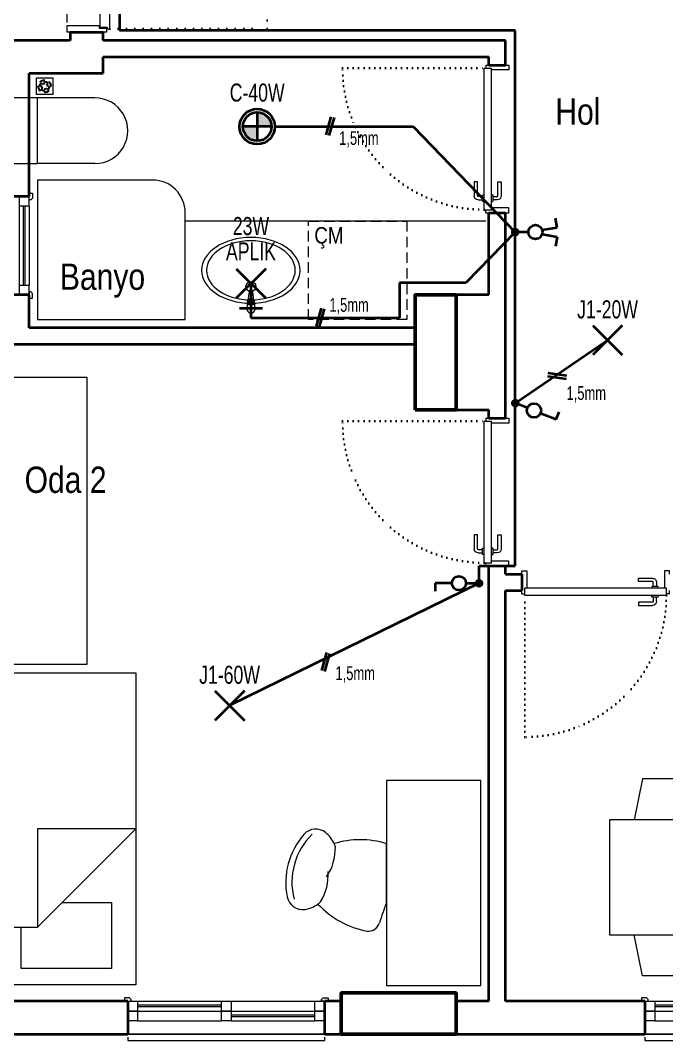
# Model space of a CAD drawing. Header units: millimetres. Extents: x 1852829 to 1882754, y -270850 to -231658.
# Drawn here: x 1858397 to 1858791, y -248725 to -248104 of the extents above; entities that cross this region are included whole.
import ezdxf
from ezdxf.enums import TextEntityAlignment as Align

# ---------------------------------------------------------------- set-up
doc = ezdxf.new("R2010")
doc.units = ezdxf.units.MM
for name, pattern in [('CONTINOUS', [0]), ('CONTINU', [0]), ('DASHED', [0.75, 0.5, -0.25]), ('DOT', [0.25, 0, -0.25]), ('izdüşüm arka', [3.174999999999999, 0, -3.174999999999999]), ('izdüşüm ön', [9.524999999999999, 6.35, -3.175])]:
    doc.linetypes.add(name, pattern=pattern)
for name, color, linetype, lineweight in [('a_ba', 6, 'Continuous', 50), ('a_doğrama', 251, 'Continuous', 20), ('a_duvar', 251, 'Continuous', 35), ('a_görünüş_ince', 8, 'Continuous', 20), ('a_izdüşüm_arka', 251, 'izdüşüm arka', 30), ('a_izdüşüm_ön', 6, 'izdüşüm ön', 9), ('a_not_mahal', 253, 'Continuous', 5), ('a_tefriş', 8, 'Continuous', 20), ('Aydınlatma', 4, 'CONTINOUS', 35), ('Aydınlatma_', 3, 'Continuous', 40), ('Priz', 6, 'CONTINOUS', 40), ('Topraklama', 3, 'DASHED', 40)]:
    doc.layers.add(name, color=color, linetype=linetype, lineweight=lineweight)
doc.layers.add('a_m2_taks', color=147, linetype='Continuous', plot=False)
doc.styles.add('Grupcad', font='arial.ttf', dxfattribs={"width": 0.7})
doc.styles.add('OL', font='tsimplex.shx', dxfattribs={"width": 0.8, "height": 12})
doc.styles.get("Standard").update_dxf_attribs({"font": 'ARIALN.TTF'})

# ---------------------------------------------------------------- blocks, each defined once
blk = doc.blocks.new('K1')
at = {"layer": 'a_doğrama', "color": 251}
for points in [[(-17.50000000000728, -2.500000000149157), (-22.00000000001455, -2.500000000152795), (-22.00000000001455, -1.527951098978519e-10), (1.999999999992724, 1.818989403545856e-11), (1.999999999985448, -3.99999999998181), (-17.50000000001455, -4.000000000152795), (-17.50000000000728, -2.500000000149157)], [(-27.50000000000728, -93.10000001805383), (-25.00000000000728, -93.10000001805383)], [(-14.50000000000728, -93.10000001811204), (-17.00000000000728, -93.10000001805383)], [(-17.50000000000728, -97.5000000001528), (-22.00000000001455, -97.50000000014916), (-22.00000000001455, -100.0000000001492), (1.999999999992724, -99.99999999998545), (1.999999999992724, -95.99999999998181), (-17.50000000000728, -96.0000000001528), (-17.50000000000728, -97.5000000001528)]]:
    blk.add_lwpolyline(points, dxfattribs=at)
blk.add_lwpolyline([(-18, -14.0000000001528), (-18.00000000001455, -4.000000000149157), (-18, -3.000000000149157), (-22.50000000000728, -3.000000000090949), (-22.50000000000728, -2.500000000152795), (-22.50000000000728, -2.000000000149157), (-24.00000000000728, -2.000000000149157), (-24.00000000001455, -2.500000000152795), (-24.00000000000728, -12.50000000014916), (-24.00000000001455, -88.0000000001528), (-24.00000000001455, -97.50000000014916), (-24.00000000001455, -98.00000000014916), (-22.50000000000728, -98.00000000014916), (-22.50000000000728, -97.50000000014916), (-22.50000000001455, -97.00000000014916), (-18.00000000000728, -97.00000000009095), (-18.00000000001455, -96.0000000001528), (-18, -86.50000000014916)], close=True, dxfattribs=at)
for points in [[(-25.00000000000728, -91.10000001805383), (-27.50000000000728, -91.10000001805747, -0.414213562373095), (-28, -90.60000001799563), (-28.00000000001455, -82.10000001805383), (-30.00000000000728, -82.10000001805383), (-30.00000000000728, -90.60000001799926)], [(-17.00000000000728, -91.1000000180502), (-14.50000000000728, -91.10000001805383, 0.414213562373095), (-14.00000000001455, -90.60000001811204), (-14.00000000001455, -82.10000001811204), (-12.00000000000728, -82.10000001811204), (-12.00000000000728, -90.60000001811204)], [(-24.00000000000728, -94.10000001805383), (-24.50000000000728, -94.10000001799926, -0.4142135623730951), (-25, -93.60000001805383), (-25.00000000000728, -90.60000001805383, -0.414213562373095), (-24.50000000001455, -90.1000000180502), (-24.00000000000728, -90.10000001805747)], [(-18.00000000001455, -94.10000001805383), (-17.5, -94.10000001805383, 0.4142135623730951), (-17.00000000000728, -93.6000000181084), (-17.00000000001455, -90.60000001805383, 0.414213562373095), (-17.50000000000728, -90.10000001805747), (-18.00000000000728, -90.10000001805747)]]:
    blk.add_lwpolyline(points, format="xyb", dxfattribs=at)
for centre, start, end in [((-27.50000000000728, -90.60000001799563), 180, 270), ((-14.50000000000728, -90.60000001811204), 270, 0)]:
    blk.add_arc(centre, 2.499999999999999, start, end, dxfattribs=at)
at = {"layer": 'a_görünüş_ince', "color": 251}
blk.add_line((1.999999999992724, -5.999999999985448), (1.999999999992724, -93.99999999998181), dxfattribs=at)
at = {"layer": 'a_izdüşüm_arka', "color": 251, "linetype": 'DOT', "ltscale": 20}
blk.add_line((-24.00000000000728, -2.000000000381988), (-120.0000000000146, -2.000000000385626), dxfattribs=at)
blk.add_arc((-24.00000000000728, -2.000000000149157), 95.99999999999999, 180.0000000002084, 270.0000000004169, dxfattribs=at)
blk = doc.blocks.new('K2')
at = {"layer": 'a_doğrama', "color": 251, "linetype": 'Continuous'}
for p, q in [((-13.00000000162981, 88.09999999962747), (-13.00000000186265, 1.900000000372529)), ((-13.00000000162981, 88.09999999962747), (-8.500000001862645, 88.09999999962747)), ((-12.00000000162981, 90), (-12.00000000162981, 88.09999999962747)), ((-12.00000000162981, 90), (-10.00000000186265, 90)), ((-8.500000001862645, 88.09999999962747), (-8.500000001862645, 1.900000000372529)), ((-13.00000000186265, 1.900000000372529), (-8.500000001862645, 1.900000000372529)), ((-12.00000000186265, 0), (-12.00000000186265, 1.900000000372529)), ((-12.00000000186265, 0), (-10.00000000186265, 0))]:
    blk.add_line(p, q, dxfattribs=at)
for points in [[(-1.629814505577087e-09, 90.00000000005821), (1.999999998137355, 90), (1.999999998137355, 87), (-8.500000001862645, 87)], [(0, 0), (2, 0), (2, 3), (-8.500000001862645, 3)]]:
    blk.add_lwpolyline(points, dxfattribs=at)
at = {"layer": 'a_doğrama', "color": 251}
for points in [[(-16.50000000186265, 82.09999999962747), (-14.00000000162981, 82.09999999962747)], [(-5.000000001862645, 82.09999999962747), (-7.500000001862645, 82.09999999962747)]]:
    blk.add_lwpolyline(points, dxfattribs=at)
for points in [[(-13.00000000162981, 83.09999999962747), (-13.50000000186265, 83.09999999962747, 0.4142135623730951), (-14.00000000186265, 82.59999999962747), (-14.00000000186265, 79.59999999962747, 0.414213562373095), (-13.50000000162981, 79.09999999968568), (-13.00000000162981, 79.09999999962747)], [(-8.500000001629815, 83.09999999962747), (-8.000000001629815, 83.09999999962747, -0.4142135623730951), (-7.500000001862645, 82.59999999962747), (-7.500000001862645, 79.59999999962747, -0.414213562373095), (-8.000000001629815, 79.09999999962747), (-8.500000001629815, 79.09999999962747)], [(-14.00000000162981, 80.09999999962747), (-16.50000000162981, 80.09999999962747, 0.414213562373095), (-17.00000000162981, 79.59999999962747), (-17.00000000186265, 71.09999999962747), (-19.00000000186265, 71.09999999962747), (-19.00000000186265, 79.59999999962747)], [(-7.500000001862645, 80.09999999956926), (-5.000000001862645, 80.09999999962747, -0.414213562373095), (-4.500000001862645, 79.59999999962747), (-4.500000001862645, 71.09999999962747), (-2.500000001862645, 71.09999999962747), (-2.500000001629815, 79.59999999962747)]]:
    blk.add_lwpolyline(points, format="xyb", dxfattribs=at)
for centre, start, end in [((-16.50000000186265, 79.59999999962747), 90, 180), ((-5.000000001629815, 79.59999999962747), 0, 90)]:
    blk.add_arc(centre, 2.499999999999999, start, end, dxfattribs=at)
at = {"layer": 'a_izdüşüm_arka', "color": 251}
blk.add_lwpolyline([(-99.20006576180458, 1.900000000372529), (-13.00006576254964, 1.900000000372529)], dxfattribs=at)
blk.add_arc((-13.00006576254964, 1.900000000372529), 86.19999999925494, 89.99995624410063, 180, dxfattribs=at)
blk = doc.blocks.new('klozet')
at = {"layer": 'a_tefriş'}
blk.add_line((20.00000001909211, 4.703179000000001e-08), (-20.00000001862645, -4.65661287e-08), dxfattribs=at)
for points in [[(-20.00000001816079, 4.74974513e-08), (-20.00000001816079, -14.99999998975545), (20.00000001909211, -14.99999999022111), (20.00000001909211, 4.703179000000001e-08)], [(-20.00000001816079, -49.9999999529682), (-20.00000001816079, -14.99999998975545)], [(20.00000001909211, -49.9999999529682), (20.00000001909211, -14.99999999022111)]]:
    blk.add_lwpolyline(points, dxfattribs=at)
blk.add_arc((4.656613e-10, -49.99999995250255), 20, 179.9999999733195, 359.9999999733196, dxfattribs=at)
blk = doc.blocks.new('M1')
at = {"layer": 'a_doğrama', "linetype": 'Continuous'}
for p, q in [((-23.9999999795109, 6.00000000372529), (-29.99999997951091, 6.00000000372529)), ((-29.99999997951091, 3.7252903e-09), (-29.99999997951091, 6.00000000372529)), ((-23.9999999795109, 3.7252903e-09), (-29.99999997951091, 3.7252903e-09)), ((-23.9999999795109, 3.7252903e-09), (-23.9999999795109, 6.00000000372529)), ((30.00000000558794, 5.999999996274707), (24.00000000558794, 5.999999996274707)), ((24.00000000558794, 5.999999996274707), (24.00000000558794, -3.7252903e-09)), ((30.00000000558794, -3.7252903e-09), (30.00000000558794, 5.999999996274707)), ((30.00000000558794, -3.7252903e-09), (24.00000000558794, -3.7252903e-09))]:
    blk.add_line(p, q, dxfattribs=at)
at = {"layer": 'a_doğrama'}
for p, q in [((24.00000000372529, 3.499999996274709), (-23.9999999795109, 3.50000000372529)), ((24.00000000372529, 2.499999996274709), (-23.9999999795109, 2.500000003725289))]:
    blk.add_line(p, q, dxfattribs=at)
for points in [[(-27.9999999795109, -0.9999999962747096), (-27.9999999795109, 3.7252903e-09), (-31.99999997951091, 3.7252903e-09), (-31.99999997951091, -1.999999996274708), (-28.9999999795109, -1.999999996274708)], [(28.00000000372529, -0.9999999962747096), (28.00000000372529, 3.7252903e-09), (32.00000000372529, 3.7252903e-09), (32.00000000372529, -1.999999996274708), (29.00000000372529, -1.999999996274708)]]:
    blk.add_lwpolyline(points, close=True, dxfattribs=at)
at = {"layer": 'a_görünüş_ince'}
for p, q in [((24.00000000372529, 5.999999996274707), (-23.9999999795109, 6.00000000372529)), ((-23.9999999795109, 3.7252903e-09), (24.00000000372529, -3.7252903e-09))]:
    blk.add_line(p, q, dxfattribs=at)
blk = doc.blocks.new('120_p_c_blok')
at = {"layer": 'a_doğrama'}
for points in [[(1.000074680894613, 1.999962659785524), (-1.999925318174064, 2.000074681825936), (-1.999999999068677, 7.468217518180609e-05), (1.999999998137355, -7.46813602745533e-05), (2.000037338584661, 0.999925319920294), (1.000074680894613, 1.999962659785524)], [(118.9999253191054, 1.999962659785524), (121.9999253181741, 2.000074681825936), (121.9999999990687, 7.468217518180609e-05), (118.0000000018626, -7.46813602745533e-05), (117.9999626614153, 0.999925319920294), (118.9999253191054, 1.999962659785524)], [(57, -2.5), (6, -2.5)], [(57, -3.5), (6, -3.5)], [(114, -8.5), (63, -8.5)], [(114, -9.5), (63, -9.5)]]:
    blk.add_lwpolyline(points, dxfattribs=at)
for points in [[(0, 0), (6, 0), (6, -6), (0, -6)], [(57, 0), (63, 0), (63, -6), (57, -6)], [(114, 0), (120, 0), (120, -6), (114, -6)], [(0, -6), (6, -6), (6, -12), (0, -12)], [(57, -6), (63, -6), (63, -12), (57, -12)], [(114, -6), (120, -6), (120, -12), (114, -12)]]:
    blk.add_lwpolyline(points, close=True, dxfattribs=at)
at = {"layer": 'a_görünüş_ince'}
for points in [[(6, 0), (57, 0)], [(63, 0), (114, 0)], [(6, -6), (57, -6)], [(6, -6), (57, -6)], [(63, -6), (114, -6)], [(63, -6), (114, -6)], [(6, -12), (57, -12)], [(63, -12), (114, -12)], [(0, -21.99999999965075), (0, -23.99999999965075), (120, -23.99999999941792), (120, -21.99999999941792)]]:
    blk.add_lwpolyline(points, dxfattribs=at)
blk = doc.blocks.new('90_p_c_blok')
at = {"layer": 'a_doğrama'}
for points in [[(1.000074681360275, 1.999962659319863), (-1.999925317708403, 2.000074681360275), (-1.999999998603016, 7.46818259358406e-05), (1.999999998603016, -7.46818259358406e-05), (2.000037339050323, 0.999925319571048), (1.000074681360275, 1.999962659319863)], [(88.99992531910539, 1.999962659319863), (91.99992531817406, 2.000074681360275), (91.99999999906868, 7.46818259358406e-05), (88.00000000186265, -7.46818259358406e-05), (87.99996266141534, 0.999925319571048), (88.99992531910539, 1.999962659319863)], [(84.00000000046566, -2.500000000465661), (6.000000000465661, -2.500000000465661)], [(84.00000000046566, -3.500000000465661), (6.000000000465661, -3.500000000465661)]]:
    blk.add_lwpolyline(points, dxfattribs=at)
for points in [[(4.656612873077393e-10, -4.656612873077393e-10), (6.000000000465661, -4.656612873077393e-10), (6.000000000465661, -6.000000000465661), (4.656612873077393e-10, -6.000000000465661)], [(4.656612873077393e-10, -6.000000000465661), (6.000000000465661, -6.000000000465661), (6.000000000465661, -12.00000000046566), (4.656612873077393e-10, -12.00000000046566)], [(84.00000000046566, -4.656612873077393e-10), (90.00000000046566, -4.656612873077393e-10), (90.00000000046566, -6.000000000465661), (84.00000000046566, -6.000000000465661)], [(84.00000000046566, -6.000000000465661), (90.00000000046566, -6.000000000465661), (90.00000000046566, -12.00000000046566), (84.00000000046566, -12.00000000046566)]]:
    blk.add_lwpolyline(points, close=True, dxfattribs=at)
at = {"layer": 'a_görünüş_ince'}
for points in [[(6.000000000465661, -4.656612873077393e-10), (84.00000000046566, -4.656612873077393e-10)], [(6.000000000465661, -6.000000000465661), (84.00000000046566, -6.000000000465661)], [(6.000000000465661, -6.000000000465661), (84.00000000046566, -6.000000000465661)], [(6.000000000465661, -12.00000000046566), (84.00000000046566, -12.00000000046566)], [(4.656612873077393e-10, -22), (4.656612873077393e-10, -24), (90.00000000069849, -24.00000000040745), (90.00000000069849, -22.00000000040745)]]:
    blk.add_lwpolyline(points, dxfattribs=at)
blk = doc.blocks.new('tefriş_sandalye')
at = {"layer": 'a_tefriş'}
blk.add_line((0, -17.97193204984069), (0, 17.97193204984069), dxfattribs=at)
at = {"layer": 'a_tefriş', "extrusion": (0, 0, -1)}
for centre, major_axis, ratio, start_param, end_param in [((43.18287486303598, 17.30047719366848), (6.760212006542563, 6.760212006542566), 0.9999999999999275, 4.815914114188857, 6.347040341211097), ((16.00839138403535, -34.32217725366354), (38.67132311283241, 38.67132311283241), 0.9999999999999551, 5.200723096198017, 5.794059864019835), ((48.74146834015846, 10.45292807649821), (12.99667295679291, -12.99667295679291), 0.9999999999988621, 2.778399601265729, 3.245117787393993), ((17.00272081233561, -5.732868962921202), (31.41721406745103, -31.41721406745102), 0.9999999999999692, -1.506941292763139, -0.5874538096300875), ((62.07704428676516, 15.11196062900126), (21.8230740851798, -21.8230740851798), 0.999999999999872, 1.757106745828231, 2.385974519517692), ((62.07704428676516, 15.11196062900126), (21.8230740851798, -21.8230740851798), 0.999999999999872, 1.757106745828231, 2.385974519517692), ((48.74146834015846, 10.45292807649821), (12.99667295678365, -12.99667295678364), 0.99999999999815, 2.6645371924789, 2.77839960126549), ((48.74146834015846, 10.45292807649821), (12.99667295678365, -12.99667295678364), 0.99999999999815, 2.6645371924789, 2.77839960126549), ((-153.9916390515864, -79.71366215869784), (117.3146754132853, -117.3146754132853), 0.9999999999995368, -1.166716425964234, -1.087708352891789), ((52.58218097593635, -3.880806615576148), (12.99667295684863, -12.99667295684863), 0.999999999997, 1.410390603520463, 1.524253012306495), ((52.58218097593635, -3.880806615576148), (12.99667295684863, -12.99667295684863), 0.999999999997, 1.410390603520463, 1.524253012306495), ((51.19207237288356, -12.59025484323501), (6.760212006539503, -6.760212006539497), 0.9999999999997768, -0.5874538096303814, 0.9436724173930268), ((1.846952122636139, 18.52903357986361), (38.67132311283346, -38.67132311283346), 0.9999999999998272, -0.0344733324385442, 0.6019458158985436), ((52.58218097593635, -3.880806615576148), (12.99667295680965, 12.99667295680965), 0.9999999999994532, 2.514468744187543, 2.981186930314801), ((11.13268793560564, -28.2164516877383), (4.992327757084597, -4.992327757084597), 0.9999999999999302, 0.6873686376137833, 2.053884300698129)]:
    blk.add_ellipse(centre, major_axis=major_axis, ratio=ratio, start_param=start_param, end_param=end_param, dxfattribs=at)
at = {"layer": 'a_tefriş', "extrusion": (0, 0, -0.9999999999999998)}
for centre, major_axis, ratio, start_param, end_param in [((16.91667054221034, -5.533280727453529), (28.83951581086084, 28.83951581086084), 0.9999999999999994, 6.265559887738812, 7.321948975697567), ((16.91667054221034, -5.533280727453529), (28.83951581086084, 28.83951581086084), 0.9999999999999994, 6.265559887738812, 7.321948975697567), ((66.46064479555935, -1.247859190218149), (21.82307408517871, -21.82307408517871), 0.9999999999999848, 1.802815685268583, 2.431683458958088), ((66.46064479555935, -1.247859190218149), (21.82307408517871, -21.82307408517871), 0.9999999999999848, 1.802815685268583, 2.431683458958088)]:
    blk.add_ellipse(centre, major_axis=major_axis, ratio=ratio, start_param=start_param, end_param=end_param, dxfattribs=at)
blk = doc.blocks.new('tefriş_süzgeç')
at = {"layer": 'a_tefriş'}
for p, q in [((4.999999999767168, 0), (-4.999999999767168, 0)), ((-4.999999999767168, 0), (-5.00000000023283, -9.999999999068676)), ((4.999999999767168, -9.999999999068676), (4.999999999767168, 0)), ((-3.624374986393377, -5.061997667886316), (-4.124374985927715, -5.061997668817638)), ((-2.624374985927715, -5.061997667886316), (-3.124374985927715, -5.061997667886316)), ((-2.549553412196473, -2.511978339935012), (-2.898696066995398, -2.154068565527268)), ((-1.960721618304887, -3.338196313462503), (-2.30986427217249, -2.980286539986083)), ((-1.624374985927715, -5.061997667886316), (-2.124374985927715, -5.061997667886316)), ((-1.166765264002606, -6.166765264235437), (-1.52031865552999, -6.520318654365838)), ((-1.152982795378193, -3.943617439828813), (-1.502125448780134, -3.585707665421068)), ((-0.157720073460041, -2.526679446673369), (-0.157720073460041, -2.026679447604692)), ((-0.0619976662273985, -1.499620349357428), (-0.0619976662273985, -0.999620350288751)), ((-0.0619976681191474, -2.99962035100907), (-0.0619976685848087, -3.501690010540187)), ((1.042769928695634, -3.957230071537196), (1.396323318826034, -3.603676681406795)), ((1.056382559938356, -6.152982796542346), (1.4142923343461, -6.502125450409948)), ((1.500379648292437, -5.061997667886316), (2.000379649223759, -5.061997667886316)), ((1.749876709422096, -3.250123291276395), (2.103430098621174, -2.896569899283349)), ((2.456983491079881, -2.543016509152948), (2.810536880744621, -2.189463119022548)), ((2.500379649223759, -5.061997667886316), (3.000379648758098, -5.061997667886316)), ((3.500379649689422, -5.061997667886316), (4.000379649689422, -5.061997666954994)), ((-5.00000000023283, -9.999999999068676), (4.999999999767168, -9.999999999068676)), ((-2.580978826852515, -7.580978826619684), (-2.934532216982915, -7.934532217681407)), ((-1.873872044263407, -6.873872044496237), (-2.227425434859469, -7.227425436489284)), ((-0.0619976681191474, -6.624374984763563), (-0.0619976676534861, -7.124374984763563)), ((-0.0619976676534861, -7.624374986626207), (-0.0619976681191474, -8.124374986626206)), ((-0.0619976685848087, -8.624374985694885), (-0.0619976681191474, -9.124374986626206)), ((1.772202108753845, -6.851268104277551), (2.130111884092912, -7.200410758145153)), ((2.488021658966317, -7.549553413875401), (2.8459314329084, -7.898696067743003))]:
    blk.add_line(p, q, dxfattribs=at)
for centre, radius, start, end in [((-0.0619976681191474, -5.061997667886316), 4.062377317597922, 134.2895954455946, 179.9999999466391), ((-0.0619976681191474, -5.061997667886316), 3.562377317597923, 134.2895954455946, 179.9999999466391), ((-0.0619976681191474, -5.061997667886316), 3.062377317597923, 179.9999999466391, 225.0000000094237), ((-0.0619976681191474, -5.061997667886316), 2.562377317597923, 179.9999999466391, 225.0000000094237), ((-0.3842644772885251, -4.420736038768153), 2.404751406819375, 84.59432072315609, 143.2015872092405), ((-0.0619976681191474, -5.061997667886316), 2.062377317597923, 134.2895954455946, 179.9999999466391), ((-0.1431039219996819, -4.967836399330735), 2.441200708543581, 90.34304790748254, 138.1212251299477), ((-0.0619976681191474, -5.061997667886316), 1.562377317597923, 134.2895954455946, 179.9999999466391), ((-0.0619976681191474, -5.061997667886316), 1.562377317597923, 225.0000000094237, 269.9999999733196), ((-0.0619976681191474, -5.061997667886316), 4.062377317597922, 45.00000000942374, 89.99999997331958), ((-0.0619976681191474, -5.061997667886316), 3.562377317597923, 45.00000000942374, 89.99999997331958), ((-0.0619976681191474, -5.061997667886316), 2.062377317597923, 45.00000000942374, 89.99999997331958), ((-0.0619976681191474, -5.061997667886316), 1.562377317597923, 45.00000000942374, 89.99999997331958), ((-0.0619976681191474, -5.061997667886316), 1.562377317597923, 314.2895954455946, 359.9999999466391), ((-0.0619976681191474, -5.061997667886316), 2.062377317597923, 314.2895954455946, 359.9999999466391), ((-0.0619976681191474, -5.061997667886316), 2.562377317597923, 359.9999999466391, 45.00000000942374), ((-0.0619976681191474, -5.061997667886316), 3.062377317597923, 359.9999999466391, 45.00000000942374), ((-0.0619976681191474, -5.061997667886316), 3.562377317597923, 314.2895954455946, 359.9999999466391), ((-0.0619976681191474, -5.061997667886316), 4.062377317597922, 314.2895954455946, 359.9999999466391), ((-0.0619976681191474, -5.061997667886316), 4.062377317597922, 225.0000000094237, 269.9999999733196), ((-0.0619976681191474, -5.061997667886316), 3.562377317597923, 225.0000000094237, 269.9999999733196), ((-0.0619976681191474, -5.061997667886316), 2.062377317597923, 225.0000000094237, 269.9999999733196), ((-0.0619976681191474, -5.061997667886316), 2.562377317597923, 269.9999999733196, 315.710404554327), ((-0.0619976681191474, -5.061997667886316), 3.062377317597923, 269.9999999733196, 315.710404554327)]:
    blk.add_arc(centre, radius, start, end, dxfattribs=at)
blk = doc.blocks.new('J1-20W')
at = {"layer": 'Aydınlatma', "color": 1, "linetype": 'CONTINU'}
for p, q in [((9, 9), (-9, -9)), ((-9, 9), (9, -9))]:
    blk.add_line(p, q, dxfattribs=at)
at = {"layer": 'Aydınlatma', "linetype": 'CONTINU', "style": 'Grupcad', "width": 0.7, "flags": 8}
blk.add_attdef('J1-20W', text='', height=11, dxfattribs=at).set_placement((0, 18.74764386721654), align=Align.MIDDLE_CENTER)
blk = doc.blocks.new('C-20W')
at = {"layer": 'Aydınlatma', "linetype": 'CONTINU'}
h = blk.add_hatch(color=1, dxfattribs=at)
h.paths.add_polyline_path([(8.702380952381645, -1.455191522836685e-11), (0, -1.455191522836685e-11), (0, 8.702380952352541, -0.4142135623730951)])
h.paths.add_polyline_path([(0, -8.702380952381645, -0.4142135623730951), (-8.702380952367093, -1.455191522836685e-11), (0, -1.455191522836685e-11)])
at = {"layer": 'Aydınlatma', "color": 1, "linetype": 'CONTINU'}
for p, q in [((0, 8.702380952381645), (0, -8.702380952381645)), ((8.702380952381645, 0), (-8.702380952367093, 0))]:
    blk.add_line(p, q, dxfattribs=at)
at = {"layer": 'Aydınlatma', "linetype": 'CONTINU'}
blk.add_circle((0, 0), 10.74999999999503, dxfattribs=at)
at = {"layer": 'Aydınlatma', "color": 1, "linetype": 'CONTINU'}
blk.add_circle((0, 0), 8.702380952376926, dxfattribs=at)
at = {"layer": 'Aydınlatma', "linetype": 'CONTINU', "style": 'Grupcad', "width": 0.7, "flags": 8}
blk.add_attdef('C-40W', text='', height=11, dxfattribs=at).set_placement((0, 20.74999999998545), align=Align.MIDDLE_CENTER)
blk = doc.blocks.new('APLIK dahili tip1-23W')
at = {"layer": 'Aydınlatma', "color": 1, "linetype": 'CONTINU'}
for p, q in [((9, 24.00000000011642), (-9, 6.000000000116415)), ((-9, 24.00000000011642), (9, 6.000000000116415))]:
    blk.add_line(p, q, dxfattribs=at)
at = {"layer": 'Aydınlatma', "linetype": 'CONTINU'}
for p, q in [((0, 15.00000000011642), (1.164153218269348e-10, -2.91038304567337e-11)), ((-7, 2.91038304567337e-11), (7, -2.91038304567337e-11)), ((8.731149137020111e-11, 0), (0, 0))]:
    blk.add_line(p, q, dxfattribs=at)
at = {"layer": 'Aydınlatma', "linetype": 'CONTINU', "style": 'Grupcad', "width": 0.7, "flags": 8}
for tag, p in [('23W', (0, 49.96379749526386)), ('APLIK', (0, 34.5427277534036))]:
    blk.add_attdef(tag, text='', height=11, dxfattribs=at).set_placement(p, align=Align.MIDDLE_CENTER)
blk = doc.blocks.new('NORMAL ANAHTAR')
at = {"layer": 'Aydınlatma', "color": 6, "linetype": 'CONTINU'}
for p, q in [((0, 18.75986064848257), (-4.863207719157799, 18.75986064848257)), ((0, 8.636846400011564), (0, 18.75986064848257))]:
    blk.add_line(p, q, dxfattribs=at)
blk.add_circle((0, 4.31842319999123), 4.318423200000162, dxfattribs=at)
blk = doc.blocks.new('KOMUTATOR ANAHTAR')
at = {"layer": 'Aydınlatma', "color": 6, "linetype": 'CONTINU'}
for p, q in [((-2.876584113124409, 17.46272058073373), (-8.55538248429366, 16.51159817440202)), ((-1.361482364300173, 8.416611178297899), (-2.876584113124409, 17.46272058073373)), ((1.361482364300173, 8.416611178297899), (2.876584113124409, 17.46272058073373)), ((2.876584113124409, 17.46272058073373), (8.55538248429366, 16.51159817440202))]:
    blk.add_line(p, q, dxfattribs=at)
blk.add_circle((0, 4.318423200005782), 4.318423200000162, dxfattribs=at)
blk = doc.blocks.new('BUAT (Enerji)')
at = {"layer": 'Priz', "linetype": 'CONTINU'}
h = blk.add_hatch(color=256, dxfattribs=at)
edge = h.paths.add_edge_path()
edge.add_arc((0, 0), 1.75, 0, 360)
blk.add_circle((0, 0), 1.75, dxfattribs=at)

msp = doc.modelspace()

# ---------------------------------------------------------------- linework, layer by layer
at = {"layer": 'a_ba', "color": 253}
for points in [[(1858637.710156701, -248341.2790660117), (1858662.710156701, -248341.2790660117), (1858662.710156701, -248271.2790660117), (1858637.710156701, -248271.2790660117)], [(1858662.7101567, -248721.2790651181), (1858662.7101567, -248696.2790651181), (1858592.7101567, -248696.2790651181), (1858592.7101567, -248721.2790651181)]]:
    msp.add_lwpolyline(points, close=True, dxfattribs=at)
at = {"layer": 'a_duvar'}
for p, q in [((1858427.710161506, -248111.2790942049), (1858427.710161506, -248116.2790664083)), ((1858447.710161506, -248116.2790664083), (1858447.710161506, -248111.2790942048)), ((1858427.710161506, -248116.2790664083), (1858307.710163294, -248116.2790664083)), ((1858692.710163294, -248116.2790664083), (1858447.710161506, -248116.2790664083)), ((1858692.710163294, -248131.2663227734), (1858692.710163294, -248116.2790664083)), ((1858447.710161507, -248136.2790664083), (1858447.710161506, -248126.2790664083)), ((1858447.710161506, -248126.2790664083), (1858682.710163294, -248126.2790664083)), ((1858682.710163294, -248131.2790664083), (1858682.710163294, -248126.2790664083)), ((1858402.710163294, -248136.2790664083), (1858447.710161507, -248136.2790664083)), ((1858402.710163294, -248211.2790664232), (1858402.710163294, -248136.2790664083)), ((1858682.710163295, -248271.2790664083), (1858682.710163295, -248221.279066417)), ((1858692.710163294, -248346.2790660123), (1858692.710163294, -248221.279066417)), ((1858402.710163294, -248271.2790664083), (1858322.710163294, -248271.2790664083)), ((1858402.710163294, -248291.2790664083), (1858402.710163294, -248271.2790664083)), ((1858682.710163295, -248271.2790664083), (1858662.710156701, -248271.2790664083)), ((1858637.710156701, -248291.2790664083), (1858402.710163294, -248291.2790664083)), ((1858391.710156701, -248301.2790664083), (1858637.710156701, -248301.2790664083)), ((1858682.710163295, -248346.2790660123), (1858682.710163295, -248341.2790660117)), ((1858682.710163294, -248701.2790664083), (1858682.710163294, -248436.279066021)), ((1858692.710163294, -248441.2790660121), (1858692.710163294, -248436.279066021)), ((1858692.710163294, -248441.2790660121), (1858702.710163294, -248441.2790660121)), ((1858692.710163294, -248451.2790660121), (1858702.710163294, -248451.2790660121)), ((1858692.710163294, -248701.2790664083), (1858692.710163294, -248451.2790660121)), ((1858462.7101567, -248701.2790664083), (1858372.710156701, -248701.2790664083)), ((1858462.7101567, -248701.2790664083), (1858462.7101567, -248721.2790620546)), ((1858592.7101567, -248701.2790664083), (1858582.7101567, -248701.2790664083)), ((1858582.7101567, -248721.2790620546), (1858582.7101567, -248701.2790664083)), ((1858682.710163294, -248701.2790664083), (1858662.7101567, -248701.2790664083)), ((1858777.710156701, -248701.2790664083), (1858692.710163294, -248701.2790664083)), ((1858262.710156701, -248721.2790620546), (1858462.7101567, -248721.2790620546)), ((1858582.7101567, -248721.2790620546), (1858777.710156701, -248721.2790620546))]:
    msp.add_line(p, q, dxfattribs=at)
for points in [[(1858427.710161506, -248111.2790942049), (1858447.710161506, -248111.2790942048)], [(1858682.710163294, -248131.2790664083), (1858692.710163294, -248131.2663227734)], [(1858402.710163294, -248211.2790664232), (1858392.710163295, -248211.2790664232)], [(1858682.710163295, -248221.279066417), (1858692.710163294, -248221.279066417)], [(1858662.710156701, -248341.2790660117), (1858682.710163295, -248341.2790660117)], [(1858682.710163295, -248346.2790660123), (1858692.710163294, -248346.2790660123)], [(1858682.710163294, -248436.279066021), (1858692.710163294, -248436.279066021)], [(1858702.710163294, -248441.2790660121), (1858702.710163294, -248451.2790660121)], [(1858777.710156701, -248701.2790664083), (1858777.710156701, -248721.2790620546)]]:
    msp.add_lwpolyline(points, dxfattribs=at)
at = {"layer": 'a_izdüşüm_ön', "color": 251}
msp.add_lwpolyline([(1858632.710195956, -248286.2791315285), (1858572.710195956, -248286.2791315285), (1858572.710195956, -248226.2791315285), (1858632.710195956, -248226.2791315285)], close=True, dxfattribs=at)
at = {"layer": 'a_m2_taks'}
msp.add_lwpolyline([(1857322.71014586, -246941.2790664082), (1858297.710161506, -246941.2790664083), (1858297.710189303, -247230.2790660175), (1858447.710161506, -247231.2790660175), (1858447.710161506, -246941.2790664083), (1859402.71015413, -246941.2790664083), (1859402.710147536, -248721.2790620546), (1857322.71014586, -248721.2790620546)], close=True, dxfattribs=at)
at = {"layer": 'a_tefriş'}
for p, q in [((1858536.600192765, -248269.3391315404), (1858535.937215967, -248274.6325053443)), ((1858539.483169563, -248274.6325053443), (1858538.820192765, -248269.3391315404)), ((1858535.610192765, -248275.5838505125), (1858535.210192765, -248279.7791315404)), ((1858536.350192765, -248277.2880906535), (1858536.350192765, -248275.8010309465)), ((1858539.070192765, -248277.2880906535), (1858536.350192765, -248277.2880906535)), ((1858539.070192765, -248275.8010309465), (1858539.070192765, -248277.2880906535)), ((1858540.210192765, -248279.7791315404), (1858539.810192765, -248275.5838505125))]:
    msp.add_line(p, q, dxfattribs=at)
msp.add_lwpolyline([(1858407.710163294, -248286.2790664083), (1858497.710163294, -248286.2790664083), (1858497.710163294, -248221.2790664083, 0.414213562373095), (1858477.710163294, -248201.2790664083), (1858407.710163294, -248201.2790664083)], format="xyb", close=True, dxfattribs=at)
for points in [[(1858680.711414138, -248226.2790664083), (1858497.710163294, -248226.2790664083)], [(1858811.213243339, -248590.8640536436), (1858806.213243339, -248565.8640536436), (1858776.213243339, -248565.8640536436), (1858771.213243339, -248590.8640536436)], [(1858377.7101567, -248656.2790662866), (1858407.7101567, -248656.2790662866), (1858467.7101567, -248596.2790662868), (1858407.7101567, -248596.2790662868), (1858407.7101567, -248656.2790662866)], [(1858422.7101567, -248641.2790662865), (1858452.7101567, -248641.2790662865), (1858452.710156699, -248681.2790662866), (1858397.710156699, -248681.2790662866), (1858397.7101567, -248656.2790662866)], [(1858811.213243339, -248660.8640536436), (1858806.213243339, -248685.8640536436), (1858776.213243339, -248685.8640536436), (1858771.213243339, -248660.8640536436)]]:
    msp.add_lwpolyline(points, dxfattribs=at)
for points in [[(1858437.710156701, -248496.2790662864), (1858377.710156701, -248496.2790662864), (1858377.710156701, -248321.2790660117), (1858437.710156701, -248321.2790660117)], [(1858467.710156701, -248501.2790662871), (1858467.710156699, -248691.2790662865), (1858377.710156699, -248691.2790662865), (1858377.710156701, -248501.2790662864)], [(1858620.366893127, -248691.8227899435), (1858677.710150106, -248691.8227899435), (1858677.710150107, -248566.816124547), (1858620.366893127, -248566.816124547)], [(1858756.213243339, -248660.8640536436), (1858926.213243339, -248660.8640536436), (1858926.213243339, -248590.8640536436), (1858756.213243339, -248590.8640536436)]]:
    msp.add_lwpolyline(points, close=True, dxfattribs=at)
msp.add_circle((1858537.710192765, -248266.1611845403), 3.000000000000001, dxfattribs=at)
msp.add_circle((1858537.710192765, -248266.1611845403), 3.000000000000001, dxfattribs=at)
for centre, radius, start, end in [((1858537.710192765, -248269.478155209), 1.118672239956076, 7.138924776105134, 172.8610752238949), ((1858537.710192765, -248275.773842356), 2.108576984759122, 147.2289746278214, 174.8303928445573), ((1858537.710192765, -248275.773842356), 2.108576984750001, 32.77102537217863, 147.2289746278214), ((1858537.710192765, -248275.8010309465), 1.360000000000001, 0, 180), ((1858537.710192765, -248275.773842356), 2.108576984756241, 5.169607155442761, 32.77102537217863), ((1858537.710192765, -248279.7791315404), 2.499999999999859, 180, 0)]:
    msp.add_arc(centre, radius, start, end, dxfattribs=at)
at = {"layer": 'a_tefriş', "extrusion": (0, 0, -1)}
for major_axis, ratio in [((-30.00000000000001, -2.319406993624021e-14), 0.6666666666666666), ((-27.00000000000001, -2.087466294261619e-14), 0.6666666666666665)]:
    msp.add_ellipse((1858537.710192765, -248256.2791315404), major_axis=major_axis, ratio=ratio, dxfattribs=at)
at = {"layer": 'Aydınlatma'}
for p, q in [((1858457.710622927, -248056.5290053214), (1858457.710622928, -248110.2790664083)), ((1858698.710163294, -248110.2790664083), (1858457.710622928, -248110.2790664083)), ((1858698.710163294, -248436.2886598029), (1858698.710163294, -248110.2790664083)), ((1858552.287460202, -248168.7691411609), (1858636.592240784, -248168.7691411608)), ((1858636.592240784, -248168.7691411608), (1858698.710163294, -248232.9788287076)), ((1858698.710163294, -248232.9788287076), (1858668.70992613, -248263.9688907369)), ((1858668.70992613, -248263.9688907369), (1858628.258017801, -248263.9688907369)), ((1858628.258017801, -248263.9688907369), (1858628.258017801, -248285.2790664083)), ((1858537.760674484, -248279.2790664083), (1858537.760674484, -248285.2790664083)), ((1858537.760674484, -248285.2790664083), (1858628.258017801, -248285.2790664083)), ((1858698.710163294, -248337.1323238726), (1858754.93799826, -248298.7793196386)), ((1858676.710163294, -248446.7907148917), (1858676.710163294, -248436.2412776984)), ((1858676.710163294, -248436.2412776984), (1858698.710163294, -248436.2412776984)), ((1858676.710163294, -248446.7907148917), (1858524.70992613, -248521.2793191916))]:
    msp.add_line(p, q, dxfattribs=at)
at = {"layer": 'Aydınlatma', "color": 3}
for p, q in [((1858586.44578142, -248162.7283281262), (1858583.348287231, -248173.7254990367)), ((1858588.370876029, -248163.2705557057), (1858585.27338184, -248174.2677266161)), ((1858580.471911203, -248279.2382533737), (1858577.374417014, -248290.2354242842)), ((1858582.397005811, -248279.7804809531), (1858579.299511622, -248290.7776518636)), ((1858729.869526742, -248322.4873391639), (1858718.547095995, -248320.959333841)), ((1858730.13700961, -248320.5053066425), (1858718.814578863, -248318.9773013196)), ((1858583.753330055, -248488.9390066657), (1858580.655835866, -248499.9361775761)), ((1858585.678424664, -248489.4812342451), (1858582.580930475, -248500.4784051556))]:
    msp.add_line(p, q, dxfattribs=at)
at = {"layer": 'Aydınlatma', "color": 6}
for p, q in [((1858706.710163294, -248232.9788287076), (1858698.710163294, -248232.9788287076)), ((1858706.158164111, -248340.0524752101), (1858698.710163294, -248337.1323238726)), ((1858668.710163294, -248446.7907148917), (1858676.710163294, -248446.7907148917))]:
    msp.add_line(p, q, dxfattribs=at)

# ---------------------------------------------------------------- block references
for name, p in [('120_p_c_blok', (1858462.710167612, -248701.2790664083)), ('90_p_c_blok', (1858777.7101567, -248701.2790664078))]:
    msp.add_blockref(name, p)
at = {"layer": 'a_doğrama', "xscale": -1, "rotation": 90}
msp.add_blockref('M1', (1858402.710163298, -248241.2790664027), dxfattribs=at)
at = {"layer": 'a_izdüşüm_arka', "ltscale": 5, "rotation": 179.9992036878906}
msp.add_blockref('K1', (1858427.710161506, -248111.2790942049), dxfattribs=at)
at = {"layer": 'a_izdüşüm_arka', "ltscale": 5, "xscale": -1}
for p, rotation in [((1858692.710163295, -248131.2789274256), 180.0007963121094), ((1858692.710163295, -248346.2789270296), 180.0007963121093), ((1858702.710163294, -248441.2790660121), 270.0007963121093)]:
    msp.add_blockref('K2', p, dxfattribs=dict(at, rotation=rotation))
at = {"layer": 'a_tefriş', "xscale": -1, "rotation": 270.0000000000001}
msp.add_blockref('tefriş_süzgeç', (1858417.085680115, -248144.1611510037), dxfattribs=at)
at = {"layer": 'a_tefriş', "color": 113, "rotation": 90.00079633946196}
msp.add_blockref('klozet', (1858392.710163305, -248171.2800393116), dxfattribs=at)
at = {"layer": 'a_tefriş', "xscale": -1}
msp.add_blockref('tefriş_sandalye', (1858620.366893127, -248623.3542088025), dxfattribs=at)
at = {"layer": 'Aydınlatma', "linetype": 'CONTINU'}
ref = msp.add_blockref('C-20W', (1858541.537460202, -248168.7691411609), dxfattribs=at)
ref.add_attrib('C-20W', 'C-40W', dxfattribs={"layer": 'Aydınlatma_', "color": 4, "linetype": 'Continuous', "height": 11, "style": 'Grupcad', "width": 0.7}).set_placement((1858541.537460202, -248148.0191411609), align=Align.MIDDLE_CENTER)
ref = msp.add_blockref('APLIK dahili tip1-23W', (1858537.760674484, -248279.2790664083), dxfattribs=at)
ref.add_attrib('APLIK', 'APLIK', dxfattribs={"layer": 'Aydınlatma_', "color": 4, "linetype": 'ByBlock', "height": 11, "style": 'Grupcad', "width": 0.7}).set_placement((1858537.760674484, -248244.7363386549), align=Align.MIDDLE_CENTER)
ref.add_attrib('23W', '23W', dxfattribs={"layer": 'Aydınlatma_', "color": 4, "linetype": 'ByBlock', "height": 11, "style": 'Grupcad', "width": 0.7}).set_placement((1858537.760674484, -248229.315268913), align=Align.MIDDLE_CENTER)
for name, p, rotation in [('KOMUTATOR ANAHTAR', (1858706.710163294, -248232.9788287076), 270), ('NORMAL ANAHTAR', (1858706.158164111, -248340.0524752101), 248.5912530959385), ('NORMAL ANAHTAR', (1858668.710163294, -248446.7907148917), 89.99999999999993)]:
    msp.add_blockref(name, p, dxfattribs=dict(at, rotation=rotation))
at = {"layer": 'Priz', "color": 4, "linetype": 'CONTINU'}
for p in [(1858698.710163294, -248232.9788287076), (1858676.710163294, -248446.7907148917)]:
    msp.add_blockref('BUAT (Enerji)', p, dxfattribs=at)
at = {"layer": 'Priz', "color": 4, "linetype": 'CONTINU', "rotation": 276.9288323808329}
msp.add_blockref('BUAT (Enerji)', (1858698.710163294, -248337.1323238726), dxfattribs=at)
at = {"layer": 'Topraklama'}
for p, values in [((1858754.93799826, -248298.7793196386), {'J1-20W': 'J1-20W'}), ((1858524.70992613, -248521.2793191916), {'J1-20W': 'J1-60W'})]:
    msp.add_blockref('J1-20W', p, dxfattribs=at).add_auto_attribs(values)

# ---------------------------------------------------------------- texts
at = {"layer": 'a_not_mahal'}
for s, height, p in [('Hol', 16, (1858723.135438496, -248167.5937125809)), ('ÇM', 10, (1858576.312828305, -248239.956331827)), ('Banyo', 16, (1858421.339382013, -248268.1436081991)), ('Oda 2', 16, (1858399.858606664, -248391.7960157764))]:
    msp.add_text(s, height=height, dxfattribs=at).set_placement(p)
at = {"layer": 'Priz', "color": 3, "linetype": 'CONTINU', "style": 'OL', "width": 0.7}
for p in [(1858591.450932728, -248179.9408648656), (1858585.47706251, -248281.5173354989), (1858729.977534411, -248335.1887639538), (1858589.22892682, -248505.7800659727)]:
    msp.add_text('1,5mm', height=8.4, rotation=359.9999999999795, dxfattribs=at).set_placement(p)

doc.saveas('drawing.dxf')
